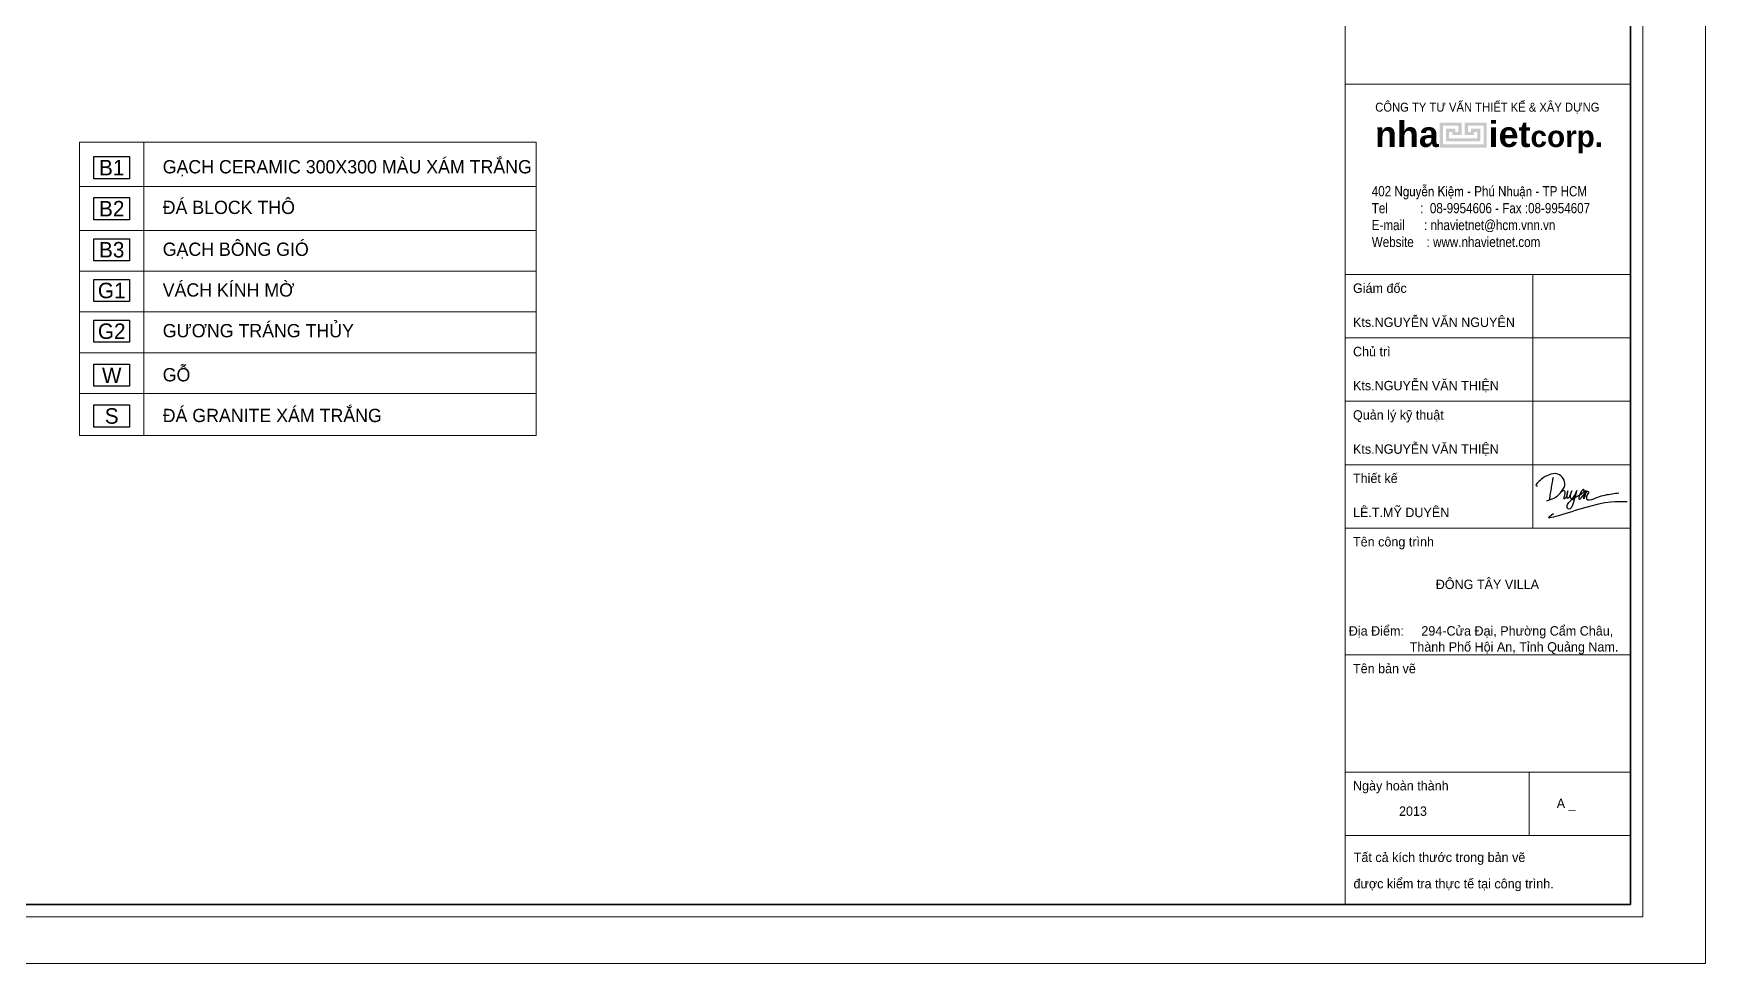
# Model space of a CAD drawing. Header units: inches. Extents: x 88947 to 296847, y 35049 to 161062.
# Drawn here: x 228005 to 237447, y 45550 to 50801 of the extents above; entities that cross this region are included whole.
import ezdxf
from ezdxf.enums import TextEntityAlignment as Align

# ---------------------------------------------------------------- set-up
doc = ezdxf.new("R2010")
doc.units = ezdxf.units.IN
doc.header["$MEASUREMENT"] = 0
doc.layers.add('$AUDIT_BAD_LAYER1', color=7, linetype='Continuous')
doc.layers.add('text', color=2, linetype='Continuous')
for name, color, linetype, lineweight in [('0.15', 175, 'Continuous', 20), ('0.4', 1, 'Continuous', 30), ('A-Text', 30, 'Continuous', 9), ('A-Wall', 2, 'Continuous', 35), ('KHUNG 2', 144, 'Continuous', 18), ('KY HIEU', 4, 'Continuous', 25), ('NETMANH', 192, 'Continuous', 18), ('tran', 202, 'Continuous', 15)]:
    doc.layers.add(name, color=color, linetype=linetype, lineweight=lineweight)
doc.styles.add('FRANKO', font='VFRANKO.TTF')
doc.styles.add('KHUNGTEN', font='VHELVEB.TTF')

# ---------------------------------------------------------------- blocks, each defined once
blk = doc.blocks.new('syb-floor')
at = {"linetype": 'Continuous'}
blk.add_lwpolyline([(-4.79, -2.5), (-4.79, 2.5), (3.22, 2.5), (3.22, -2.5)], close=True, dxfattribs=at)
blk.add_attdef('SYB-FLOOR', text='', height=2.5, dxfattribs=at).set_placement((-0.78, 0), align=Align.MIDDLE_CENTER)
blk = doc.blocks.new('A$C22DF5D2D')
for points in [[(-10, 1159), (-123, 479), (-148, 421), (-212, 409), (-104, 451), (219, 660), (363, 901), (147, 1267), (-150, 1235), (-388, 1094), (-537, 889), (-506, 892)], [(255, 700), (290, 728), (339, 743), (363, 705), (341, 552), (331, 483), (357, 485), (464, 729), (431, 561), (448, 495), (513, 535), (530, 566), (588, 726), (535, 529), (559, 486), (639, 526), (747, 742), (622, 304), (565, 189), (507, 143), (444, 188), (443, 257), (521, 382), (803, 578), (926, 655), (981, 729), (981, 766), (870, 665), (831, 456), (904, 515), (1051, 736), (976, 480), (1094, 717), (1127, 703), (1105, 634), (1056, 499), (1066, 460), (1148, 442), (1421, 530), (1656, 597), (2094, 666)], [(2356, 378), (916, 165), (-61, -39), (0, 0), (-61, -39)]]:
    blk.add_spline(points, degree=3)
blk = doc.blocks.new('khung ten')
at = {"layer": '0.4'}
h = blk.add_hatch(color=256, dxfattribs=at)
h.paths.add_polyline_path([(303108, -206615), (302758, -206615), (302758, -207015), (303508, -207015), (303508, -206615), (303158, -206615), (303158, -206815), (303308, -206815), (303308, -206765), (303358, -206765), (303358, -206865), (302908, -206865), (302908, -206765), (302958, -206765), (302958, -206815), (303108, -206815)])
h.paths.add_polyline_path([(303058, -206665), (303058, -206765), (303008, -206765), (303008, -206715), (302858, -206715), (302858, -206915), (303408, -206915), (303408, -206715), (303258, -206715), (303258, -206765), (303208, -206765), (303208, -206665), (303458, -206665), (303458, -206965), (302808, -206965), (302808, -206665)], flags=16)
at = {"layer": '0.15', "ltscale": 0.7}
blk.add_line((301249, -213090), (305804, -213090), dxfattribs=at)
at = {"layer": 'A-Wall', "ltscale": 0.7}
blk.add_lwpolyline([(267204, -219099), (305804, -219099), (305804, -190799), (267204, -190799)], close=True, dxfattribs=at)
at = {"layer": 'KHUNG 2', "ltscale": 0.7}
for p, q in [((301249, -219099), (301249, -190799)), ((301249, -206004), (305804, -206004)), ((301249, -209041), (305804, -209041)), ((304246, -213090), (304246, -209041)), ((301249, -210053), (305804, -210053)), ((301249, -211065), (305804, -211065)), ((301249, -212078), (305804, -212078)), ((301249, -213090), (305804, -213090)), ((301249, -215115), (305804, -215115)), ((301249, -216986), (305804, -216986)), ((304185, -217998), (304185, -216986)), ((301249, -217998), (305804, -217998))]:
    blk.add_line(p, q, dxfattribs=at)
blk.add_lwpolyline([(267004, -219299), (306004, -219299), (306004, -190599), (267004, -190599)], close=True, dxfattribs=at)
at = {"layer": 'NETMANH', "ltscale": 0.7}
blk.add_lwpolyline([(265004, -220042), (307004, -220042), (307004, -190342), (265004, -190342)], close=True, dxfattribs=at)
at = {"layer": 'text', "linetype": 'Continuous', "xscale": 0.5, "yscale": 0.5, "zscale": 0.5}
blk.add_blockref('A$C22DF5D2D', (304573, -212860), dxfattribs=at)
at = {"layer": '$AUDIT_BAD_LAYER1', "color": 2, "linetype": 'Continuous', "style": 'KHUNGTEN', "width": 0.9}
blk.add_text('COÂNG TY TÖ VAÁN THIEÁT KEÁ & XAÂY DÖÏNG', height=142.53, dxfattribs=at).set_placement((303519, -206369), align=Align.MIDDLE_CENTER)
at = {"layer": '$AUDIT_BAD_LAYER1', "color": 2, "linetype": 'Continuous', "insert": (301673, -207630), "char_height": 161.97, "width": 6102.51, "attachment_point": 1, "style": 'KHUNGTEN'}
blk.add_mtext('{\\fVNI-Helve-Condense|b0|i0|c0|p2;402 Nguyeãn Kieäm - Phuù Nhuaän - TP HCM \\PTel          :  08-9954606 - Fax :08-9954607\\PE-mail      : nhavietnet@hcm.vnn.vn\\PWebsite    : www.nhavietnet.com}', dxfattribs=at)
at = {"layer": 'text', "linetype": 'Continuous', "style": 'FRANKO'}
for s, p in [('Giaùm ñoác', (301373, -209334)), ('Kts.NGUYEÃN VAÊN NGUYEÂN', (301373, -209878)), ('Chuû trì', (301373, -210346)), ('Kts.NGUYEÃN VAÊN THIEÄN', (301373, -210890)), ('Quaûn lyù kyõ thuaät', (301373, -211358)), ('Kts.NGUYEÃN VAÊN THIEÄN', (301373, -211903)), ('Thieát keá', (301373, -212370)), ('LEÂ.T.MYÕ DUYEÂN', (301373, -212915)), ('Teân coâng trình', (301373, -213383)), ('ÑOÂNG TAÂY VILLA', (302695, -214063)), ('Ñòa Ñieåm:     294-Cöûa Ñaïi, Phöôøng Caåm Chaâu, ', (301306, -214806)), ('Thaønh Phoá Hoäi An, Tænh Quaûng Nam.', (302278, -215061)), ('Teân baûn veõ ', (301373, -215407)), ('Ngaøy hoaøn thaønh', (301373, -217278)), ('2013', (302108, -217684)), ('A _ ', (304627, -217560)), ('Taát caû kích thöôùc trong baûn veõ ', (301385, -218421)), ('ñöôïc kieåm tra thöïc teá taïi coâng trình.', (301381, -218842))]:
    blk.add_text(s, height=150, dxfattribs=at).set_placement(p)
at = {"layer": 'text', "linetype": 'Continuous', "insert": (303546, -206852), "char_height": 410.12, "width": 9417.44, "attachment_point": 5, "style": 'KHUNGTEN'}
blk.add_mtext('{\\fVNI-Helve|b1|i0|c0|p2;nha     iet\\H0.8274x;corp.}', dxfattribs=at)

msp = doc.modelspace()

# ---------------------------------------------------------------- linework, layer by layer
at = {"layer": 'tran'}
msp.add_lwpolyline([(228263.9, 50186.9), (230843.9, 50186.9), (230843.9, 48531.4), (228263.9, 48531.4)], close=True, dxfattribs=at)
for points in [[(228627.4, 50186.9), (228627.4, 48531.4)], [(228263.9, 49937.6), (230843.9, 49937.6)], [(228263.9, 49688.3), (230843.9, 49688.3)], [(228263.9, 49458.4), (230843.9, 49458.4)], [(228263.9, 49228.5), (230843.9, 49228.5)], [(228263.9, 48998.6), (230843.9, 48998.6)], [(228263.9, 48768.7), (230843.9, 48768.7)]]:
    msp.add_lwpolyline(points, dxfattribs=at)

# ---------------------------------------------------------------- block references
at = {"layer": 'A-Text', "xscale": 0.3535714285681024, "yscale": 0.3535714286845177, "zscale": 0.3535714286832132}
msp.add_blockref('khung ten', (128899.4, 123350.9), dxfattribs=at)
at = {"layer": 'KY HIEU'}
ref = msp.add_blockref('syb-floor', (228466.2, 50043.3), dxfattribs=dict(at, xscale=25, yscale=25, zscale=25))
ref.add_attrib('SYB-FLOOR', 'B1', dxfattribs={"layer": '0', "linetype": 'Continuous', "height": 87.5, "style": 'FRANKO'}).set_placement((228446.6, 50043.3), align=Align.MIDDLE_CENTER)
ref = msp.add_blockref('syb-floor', (228466.2, 49811.5), dxfattribs=dict(at, xscale=25, yscale=25, zscale=25))
ref.add_attrib('SYB-FLOOR', 'B2', dxfattribs={"layer": '0', "linetype": 'Continuous', "height": 87.5, "style": 'FRANKO'}).set_placement((228446.6, 49811.5), align=Align.MIDDLE_CENTER)
ref = msp.add_blockref('syb-floor', (228466.2, 49579.8), dxfattribs=dict(at, xscale=25, yscale=25, zscale=25))
ref.add_attrib('SYB-FLOOR', 'B3', dxfattribs={"layer": '0', "linetype": 'Continuous', "height": 87.5, "style": 'FRANKO'}).set_placement((228446.6, 49579.8), align=Align.MIDDLE_CENTER)
ref = msp.add_blockref('syb-floor', (228466.2, 49349.9), dxfattribs=dict(at, xscale=25, yscale=25, zscale=25))
ref.add_attrib('SYB-FLOOR', 'G1', dxfattribs={"layer": '0', "linetype": 'Continuous', "height": 87.5, "style": 'FRANKO'}).set_placement((228446.6, 49349.9), align=Align.MIDDLE_CENTER)
ref = msp.add_blockref('syb-floor', (228466.2, 49120), dxfattribs=dict(at, xscale=25, yscale=25, zscale=25))
ref.add_attrib('SYB-FLOOR', 'G2', dxfattribs={"layer": '0', "linetype": 'Continuous', "height": 87.5, "style": 'FRANKO'}).set_placement((228446.6, 49120), align=Align.MIDDLE_CENTER)
ref = msp.add_blockref('syb-floor', (228466.2, 48871.3), dxfattribs=dict(at, xscale=25, yscale=25, zscale=25))
ref.add_attrib('SYB-FLOOR', 'W', dxfattribs={"layer": '0', "linetype": 'Continuous', "height": 87.5, "style": 'FRANKO'}).set_placement((228446.6, 48871.3), align=Align.MIDDLE_CENTER)
ref = msp.add_blockref('syb-floor', (228466.2, 48641.4), dxfattribs=dict(at, xscale=25, yscale=25, zscale=25))
ref.add_attrib('SYB-FLOOR', 'S', dxfattribs={"layer": '0', "linetype": 'Continuous', "height": 87.5, "style": 'FRANKO'}).set_placement((228446.6, 48641.4), align=Align.MIDDLE_CENTER)

# ---------------------------------------------------------------- texts
at = {"layer": 'A-Text', "style": 'FRANKO'}
for s, p in [('GAÏCH CERAMIC 300X300 MAØU XAÙM TRAÉNG', (228734.6, 50048.3)), ('ÑAÙ BLOCK THOÂ', (228734.6, 49819.1)), ('GAÏCH BOÂNG GIOÙ', (228734.6, 49582.7)), ('VAÙCH KÍNH MÔØ', (228734.6, 49352.8)), ('GÖÔNG TRAÙNG THUÛY', (228734.6, 49122.9)), ('GOÃ', (228734.6, 48874.2)), ('ÑAÙ GRANITE XAÙM TRAÉNG', (228734.6, 48644.3))]:
    msp.add_text(s, height=75, dxfattribs=at).set_placement(p, align=Align.MIDDLE_LEFT)

doc.saveas('drawing.dxf')
